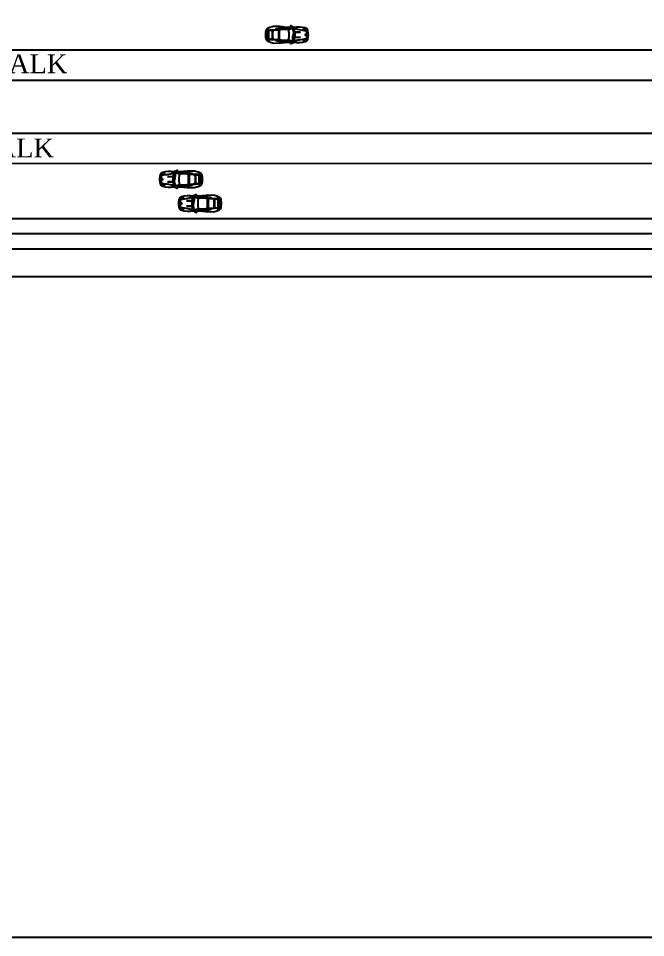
# Model space of a CAD drawing. Header units: feet. Extents: x 50754 to 76410, y 49660 to 67674.
# Drawn here: x 64094 to 67636, y 49660 to 54850 of the extents above; entities that cross this region are included whole.
import ezdxf
from ezdxf.enums import TextEntityAlignment as Align

# ---------------------------------------------------------------- set-up
doc = ezdxf.new("R2010")
doc.units = ezdxf.units.FT
doc.linetypes.add('Amconstr', pattern=[9999, 9999, 0])
for name, color, linetype in [('1_TEXT', 3, 'Continuous'), ('CAR', 253, 'Continuous'), ('CARS', 2, 'Continuous'), ('CKS_PROPERTY LINE', 5, 'Continuous'), ('coches', 7, 'Continuous'), ('MS GATE', 1, 'Continuous')]:
    doc.layers.add(name, color=color, linetype=linetype)
doc.styles.add('STANDARD BLOWUP', font='times.ttf', dxfattribs={"width": 0.85})

# ---------------------------------------------------------------- blocks, each defined once
blk = doc.blocks.new('A$C6C2F1E0A')
at = {"layer": 'coches', "color": 0, "linetype": 'ByBlock', "lineweight": -3}
for p, q in [((0.757, 0.253), (1.346, 0.273)), ((1.343, 0.253), (0.757, 0.253)), ((1.92, 0.537), (1.757, 0.611)), ((2.091, 0.539), (1.994, 0.688)), ((2.122, 0.538), (2.026, 0.688)), ((2.681, 0.543), (2.584, 0.687)), ((2.712, 0.544), (2.615, 0.688)), ((3.04, 0.536), (2.706, 0.544)), ((2.881, 0.452), (2.881, 0)), ((2.881, 0), (2.881, -0.452)), ((3.454, 0.86), (2.883, 0.85)), ((3.349, 0.5), (2.924, 0.505)), ((2.936, 0), (2.936, 0.432)), ((2.936, -0.432), (2.936, 0)), ((3.313, 0.518), (3.04, 0.536)), ((3.542, 0.504), (3.313, 0.518)), ((3.521, 0), (3.521, 0.274)), ((3.521, -0.274), (3.521, 0)), ((3.843, 0.479), (3.542, 0.504)), ((3.61, 0.411), (3.61, 0)), ((3.61, 0), (3.61, -0.411)), ((3.749, 0.461), (3.67, 0.463)), ((4.128, 0.453), (3.843, 0.479)), ((3.92, 0), (3.92, 0.366)), ((3.92, -0.366), (3.92, 0)), ((0.757, -0.253), (1.346, -0.273)), ((1.343, -0.253), (0.757, -0.253)), ((1.987, -0.566), (1.698, -0.692)), ((1.698, -0.692), (2.276, -0.685)), ((1.709, -0.777), (2.365, -0.777)), ((1.757, -0.611), (1.92, -0.537)), ((2.056, -0.544), (1.963, -0.689)), ((2.091, -0.539), (1.994, -0.688)), ((2.276, -0.685), (2.625, -0.688)), ((2.681, -0.543), (2.584, -0.687)), ((2.712, -0.544), (2.615, -0.688)), ((2.706, -0.544), (3.04, -0.536)), ((2.883, -0.85), (3.454, -0.86)), ((2.924, -0.505), (3.349, -0.5)), ((3.04, -0.536), (3.313, -0.518)), ((3.313, -0.518), (3.542, -0.504)), ((3.843, -0.479), (3.542, -0.504)), ((3.67, -0.463), (3.749, -0.461)), ((4.128, -0.453), (3.843, -0.479))]:
    blk.add_line(p, q, dxfattribs=at)
for points in [[(2.421, 0.773, -0.024995), (2.365, 0.777), (1.709, 0.777, -0.093665), (1.597, 0.777, -0.044974), (1.441, 0.773, 0.242846), (1.54, 0.724, -0.066443), (1.673, 0.708, 0.284222), (1.698, 0.692)], [(2.615, 0.688), (2.276, 0.685), (1.698, 0.692), (1.987, 0.566, 0.071916), (2.091, 0.539, 0.014486), (2.828, 0.548, 0.015753), (3.209, 0.571, 0.648), (3.202, 0.608, 0.010841), (3.087, 0.633, 0.038718), (2.625, 0.688, 0.192613), (2.609, 0.783)]]:
    blk.add_lwpolyline(points, format="xyb", dxfattribs=at)
blk.add_lwpolyline([(2.625, 0.688), (2.615, 0.688)], dxfattribs=at)
blk.add_circle((0.275, -0.002), 0.0266, dxfattribs=at)
for centre, radius, start, end in [((2.143, -0.052), 2.144, 165.85615, 178.61373), ((2.143, 0.052), 2.144, 181.38627, 194.14385), ((0.43, 0.38), 0.377, 117.9341, 165.85615), ((0.176, 0.443), 0.0622, 163.0263, 273.45026), ((0.798, 0.253), 0.713, 139.8356, 163.0263), ((1.989, -0.017), 1.853, 167.58364, 179.46145), ((1.989, 0.017), 1.853, 180.53855, 192.41636), ((-7.49, 47.784), 48.02, 279.19046, 280.81792), ((0.344, 0.55), 0.151, 151.65316, 191.62861), ((0.267, 0.534), 0.0721, 191.62861, 237.79273), ((0.431, 0.503), 0.25, 127.02801, 151.65316), ((0.308, 0.599), 0.15, 237.79273, 290.48626), ((0.468, 0.589), 0.219, 164.11784, 200.1268), ((0.989, -2.032), 2.841, 80.85021, 105.00206), ((0.311, 0.634), 0.0561, 99.1163, 164.11784), ((0.33, 0.542), 0.0734, 202.56308, 318.95521), ((0.321, 0.604), 0.106, 37.99011, 112.40952), ((0.318, 0.591), 0.0991, 44.31791, 99.1163), ((0.323, 0.558), 0.106, 290.48626, 327.37293), ((0.279, 0.587), 0.141, 318.95521, 356.06249), ((0.311, 0.585), 0.109, 356.06249, 44.31791), ((0.29, 0.58), 0.146, 327.37293, 37.99011), ((1.275, 0.654), 0.0587, 88.98132, 160.02912), ((1.261, 0.666), 0.0421, 169.10567, 256.39493), ((1.289, 0.781), 0.161, 256.39493, 281.29174), ((1.296, 0.404), 0.309, 80.02438, 93.71103), ((1.27, 0.909), 0.29, 279.86313, 292.32109), ((3.487, -0.031), 2.163, 163.09134, 179.17929), ((3.487, 0.031), 2.163, 180.82071, 196.90866), ((1.322, 0.639), 0.0745, 24.00087, 68.75294), ((1.37, 0.66), 0.0224, 299.10341, 22.98323), ((1.433, 0.081), 0.0143, 16.92116, 209.45203), ((-1.123, -0.69), 2.655, 8.26267, 16.7299), ((-0.612, -0.541), 2.152, 1.60447, 16.92116), ((3.06, 0.037), 1.612, 163.31049, 178.57885), ((1.792, 0.418), 0.288, 130.3021, 163.31049), ((1.697, 0.449), 0.243, 89.73105, 135.96054), ((1.775, 0.75), 0.18, 109.85695, 171.1321), ((1.648, 0.433), 0.209, 58.53858, 101.74101), ((1.474, 0.914), 0.272, 329.83147, 356.13516), ((1.722, 0.897), 0.023, 356.13516, 109.85695), ((1.901, 0.472), 0.0678, 345.77402, 73.14523), ((5.525, -0.023), 3.591, 172.34206, 179.63419), ((5.525, 0.023), 3.591, 180.36581, 187.65794), ((2.481, 0.583), 0.227, 85.39138, 120.85301), ((2.461, 0.726), 0.0619, 53.33997, 130.5245), ((2.458, 0.82), 0.06, 231.90676, 311.95772), ((2.44, 1.337), 0.564, 275.8996, 280.69871), ((2.494, 0.747), 0.0622, 34.57428, 84.64578), ((2.566, 1.444), 0.662, 268.18931, 293.59081), ((2.898, 0.684), 0.167, 95.12242, 113.59081), ((2.931, 0.455), 0.05, 98.3498, 183.33875), ((3.016, 0.434), 0.0806, 119.42208, 181.65312), ((3.333, 0.156), 0.345, 69.32835, 87.20771), ((2.655, -2.645), 3.595, 69.1236, 77.1575), ((3.43, 0.414), 0.069, 24.94692, 69.32835), ((3.074, 0.285), 0.447, 358.55631, 20.67884), ((-3.919, 0.054), 7.474, 359.5886, 3.4511), ((-3.919, -0.054), 7.474, 356.5489, 0.4114), ((3.666, 0.406), 0.0564, 86.79264, 175.49073), ((3.688, -0.272), 0.736, 77.71567, 85.23253), ((3.957, 0.792), 0.128, 198.90691, 239.4435), ((3.823, 0.352), 0.0977, 8.59287, 77.71567), ((3.768, 0.377), 0.329, 38.54914, 67.8682), ((3.738, 0.367), 0.399, 12.42516, 60.19738), ((3.794, 0.28), 0.456, 36.82, 71.82482), ((3.361, 0.253), 0.741, 5.95875, 26.34666), ((1.869, 0.021), 2.251, 359.47261, 7.89724), ((1.869, -0.021), 2.251, 352.10276, 0.52739), ((1.787, -0.026), 2.389, 0.63256, 11.58336), ((1.787, 0.026), 2.389, 348.41664, 359.36744), ((2.341, -0.011), 1.904, 0.34287, 17.26818), ((2.341, 0.011), 1.904, 342.73182, 359.65713), ((0.43, -0.38), 0.377, 194.14385, 242.0659), ((0.176, -0.443), 0.0622, 86.54974, 196.9737), ((0.798, -0.253), 0.713, 196.9737, 220.1644), ((-7.49, -47.784), 48.02, 79.18208, 80.80954), ((0.344, -0.55), 0.151, 168.37139, 208.34684), ((0.267, -0.534), 0.0721, 122.20727, 168.37139), ((0.431, -0.503), 0.25, 208.34684, 232.97199), ((0.308, -0.599), 0.15, 69.51374, 122.20727), ((0.468, -0.589), 0.219, 159.8732, 195.88216), ((0.989, 2.032), 2.841, 254.99794, 279.14979), ((0.311, -0.634), 0.0561, 195.88216, 260.8837), ((0.33, -0.542), 0.0734, 41.04479, 157.43692), ((0.321, -0.604), 0.106, 247.59048, 322.00989), ((0.318, -0.591), 0.0991, 260.8837, 315.68209), ((0.323, -0.558), 0.106, 32.62707, 69.51374), ((0.279, -0.587), 0.141, 3.93751, 41.04479), ((0.311, -0.585), 0.109, 315.68209, 3.93751), ((0.29, -0.58), 0.146, 322.00989, 32.62707), ((1.261, -0.666), 0.0421, 103.60507, 190.89433), ((1.275, -0.654), 0.0587, 199.97088, 271.01868), ((1.289, -0.781), 0.161, 78.70826, 103.60507), ((1.296, -0.404), 0.309, 266.28897, 279.97562), ((1.27, -0.909), 0.29, 67.67891, 80.13687), ((1.322, -0.639), 0.0745, 291.24706, 335.99913), ((1.37, -0.66), 0.0224, 337.01677, 60.89659), ((1.414, -0.114), 0.0107, 20.45887, 234.64631), ((-0.748, -0.97), 2.316, 12.84625, 21.43842), ((-0.869, -0.966), 2.447, 10.48062, 20.45887), ((1.538, -0.845), 0.121, 89.09837, 143.69754), ((1.497, -1.646), 0.874, 83.42096, 93.72121), ((3.06, -0.037), 1.612, 179.61793, 185.96863), ((3.06, -0.037), 1.612, 189.56808, 196.68951), ((3.272, -0.052), 1.786, 188.26267, 193.89024), ((1.717, -0.407), 0.212, 192.84625, 212.26338), ((1.792, -0.418), 0.288, 196.68951, 229.6979), ((1.697, -0.449), 0.243, 224.03946, 270.26895), ((1.546, -0.219), 0.505, 269.27606, 284.48143), ((1.653, -1.072), 0.3, 79.29804, 100.70196), ((1.775, -0.75), 0.18, 188.8679, 250.14305), ((1.648, -0.433), 0.209, 258.25899, 301.46142), ((1.699, -0.721), 0.0287, 90.58995, 154.05522), ((1.474, -0.914), 0.272, 3.86484, 30.16853), ((1.722, -0.897), 0.023, 250.14305, 3.86484), ((1.901, -0.472), 0.0678, 286.85477, 14.22598), ((2.134, -0.914), 0.377, 96.53422, 112.98783), ((2.291, -13.256), 12.719, 87.58033, 90.89993), ((2.44, -1.337), 0.564, 91.93861, 97.66574), ((2.481, -0.583), 0.227, 239.14699, 274.60862), ((2.458, -0.82), 0.06, 48.04228, 128.09324), ((2.461, -0.726), 0.0619, 229.4755, 306.66003), ((2.44, -1.337), 0.564, 79.30129, 84.1004), ((2.494, -0.747), 0.0622, 275.35422, 325.42572), ((2.566, -1.444), 0.662, 66.40919, 91.81069), ((2.498, -0.715), 0.13, 328.65744, 12.26701), ((2.506, 2.319), 3.009, 272.26238, 281.13154), ((2.664, -6.601), 6.055, 84.84276, 88.4528), ((2.898, -0.684), 0.167, 246.40919, 264.87758), ((2.931, -0.455), 0.05, 176.66125, 261.6502), ((3.016, -0.434), 0.0806, 178.34688, 240.57792), ((2.566, 2.016), 2.7, 281.13154, 283.61609), ((3.197, -0.588), 0.021, 283.61609, 55.38907), ((3.333, -0.156), 0.345, 272.79229, 290.67165), ((3.43, -0.414), 0.069, 290.67165, 335.05308), ((2.655, 2.645), 3.595, 282.8425, 290.8764), ((3.074, -0.285), 0.447, 339.32116, 1.44369), ((3.666, -0.406), 0.0564, 184.50927, 273.20736), ((3.688, 0.272), 0.736, 274.76747, 282.28433), ((3.957, -0.792), 0.128, 120.5565, 161.09309), ((3.823, -0.352), 0.0977, 282.28433, 351.40713), ((3.768, -0.377), 0.329, 292.1318, 321.45086), ((3.738, -0.367), 0.399, 299.80262, 347.57484), ((3.794, -0.28), 0.456, 288.17518, 323.18), ((3.361, -0.253), 0.741, 333.65334, 354.04125)]:
    blk.add_arc(centre, radius, start, end, dxfattribs=at)
blk = doc.blocks.new('S PARK')
at = {"layer": 'CAR', "xscale": 942.2849746202844, "yscale": 942.2849746202844, "zscale": 942.2849746202844, "rotation": 90}
blk.add_blockref('A$C6C2F1E0A', (0, 491.622), dxfattribs=at)
blk = doc.blocks.new('admin enlclave road')
at = {"layer": 'CKS_PROPERTY LINE', "color": 253, "lineweight": -3}
for points in [[(44504.2, -5429.81, -0.127418), (44593.26, -5393.19), (44859.38, -5356.62)], [(44504.56, -5433.91, -0.127716), (44593.81, -5397.16), (44859.73, -5360.61)], [(44505.2, -5441.08, -0.128236), (44594.76, -5404.09), (44860.35, -5367.59)], [(44505.57, -5445.18, -0.128534), (44595.31, -5408.05), (44860.71, -5371.58)], [(44506.24, -5452.66, -0.129079), (44596.3, -5415.29), (44861.36, -5378.86)], [(44506.42, -5454.71, -0.129228), (44596.57, -5417.27), (44861.53, -5380.85)], [(44506.6, -5456.76, -0.129377), (44596.84, -5419.25), (44861.71, -5382.85)], [(44506.94, -5460.55, -0.129654), (44597.35, -5422.91), (44862.04, -5386.53)]]:
    blk.add_lwpolyline(points, format="xyb", dxfattribs=at)
at = {"layer": 'CARS', "color": 253, "xscale": -0.0014, "yscale": 0.0014, "zscale": 0.0014}
for p, rotation in [((44744.97, -5370.31, 104), 97.82584931717199), ((44726.79, -5392.12, 104), 277.8258493165299), ((44729.71, -5394.95, 104), 277.8258493165299)]:
    blk.add_blockref('S PARK', p, dxfattribs=dict(at, rotation=rotation))
at = {"layer": '1_TEXT', "color": 253, "style": 'STANDARD BLOWUP'}
for p in [(44703.5, -5379.9, -104), (44703.27, -5391.18, -104)]:
    blk.add_text('SIDEWALK', height=2.5, rotation=7.8258, dxfattribs=at).set_placement(p, align=Align.MIDDLE)

msp = doc.modelspace()

# ---------------------------------------------------------------- hatches: boundary and pattern name
at = {"linetype": 'Amconstr', "lineweight": 25, "ltscale": 10}
h = msp.add_hatch(dxfattribs=at)
h.set_pattern_fill('HONEY', color=2, scale=10)
h.set_pattern_definition([(0, (-2543.174, 61815.564), (47.625, 27.496306), [31.75, -63.5]), (120, (-2543.174, 61815.564), (-47.625, 27.496307), [31.75, -63.5]), (60, (-2543.174, 61815.564), (1e-07, 54.992613), [-63.5, 31.75])])
edge = h.paths.add_edge_path()
edge.add_line((55562.20452, 54451.62118), (55539.15506, 54493.72588))
edge.add_arc((59324.71309, 47478.64441), 7971.31217, 103.873445702, 118.352691246, ccw=False)
edge.add_arc((59455.30565, 47139.16752), 8332.32258, 89.686897527, 104.185520703, ccw=False)
edge.add_line((59500.83881, 55471.36568), (62782.29977, 55471.3609))
edge.add_line((62782.29977, 55471.3609), (66014.81952, 55471.35611))
edge.add_line((66014.81952, 55471.35611), (66014.81945, 55423.35611))
edge.add_line((66014.81945, 55423.35611), (62782.2997, 55423.3609))
edge.add_line((62782.2997, 55423.3609), (59500.70743, 55423.36568))
edge.add_arc((59455.30565, 47139.16752), 8284.32258, 89.685992007, 104.186424858)
edge.add_arc((59324.71309, 47478.64441), 7923.31217, 103.872500475, 118.350601101)

# ---------------------------------------------------------------- linework, layer by layer
at = {"layer": 'Defpoints', "color": 0, "linetype": 'ByBlock', "ltscale": 0.005}
msp.add_lwpolyline([(50754.26834, 65230.16732), (76409.94888, 65230.16732), (76409.94888, 49659.97069), (50754.26834, 49659.97069)], close=True, dxfattribs=at)

# ---------------------------------------------------------------- block references
at = {"layer": 'MS GATE', "linetype": 'Amconstr', "lineweight": 25, "xscale": 42.66674600251998, "yscale": 42.66674600251998, "zscale": 42.66674600251998, "rotation": 352.174150691152}
msp.add_blockref('admin enlclave road', (-1794383.54152, 541708.42207), dxfattribs=at)

doc.saveas('drawing.dxf')
